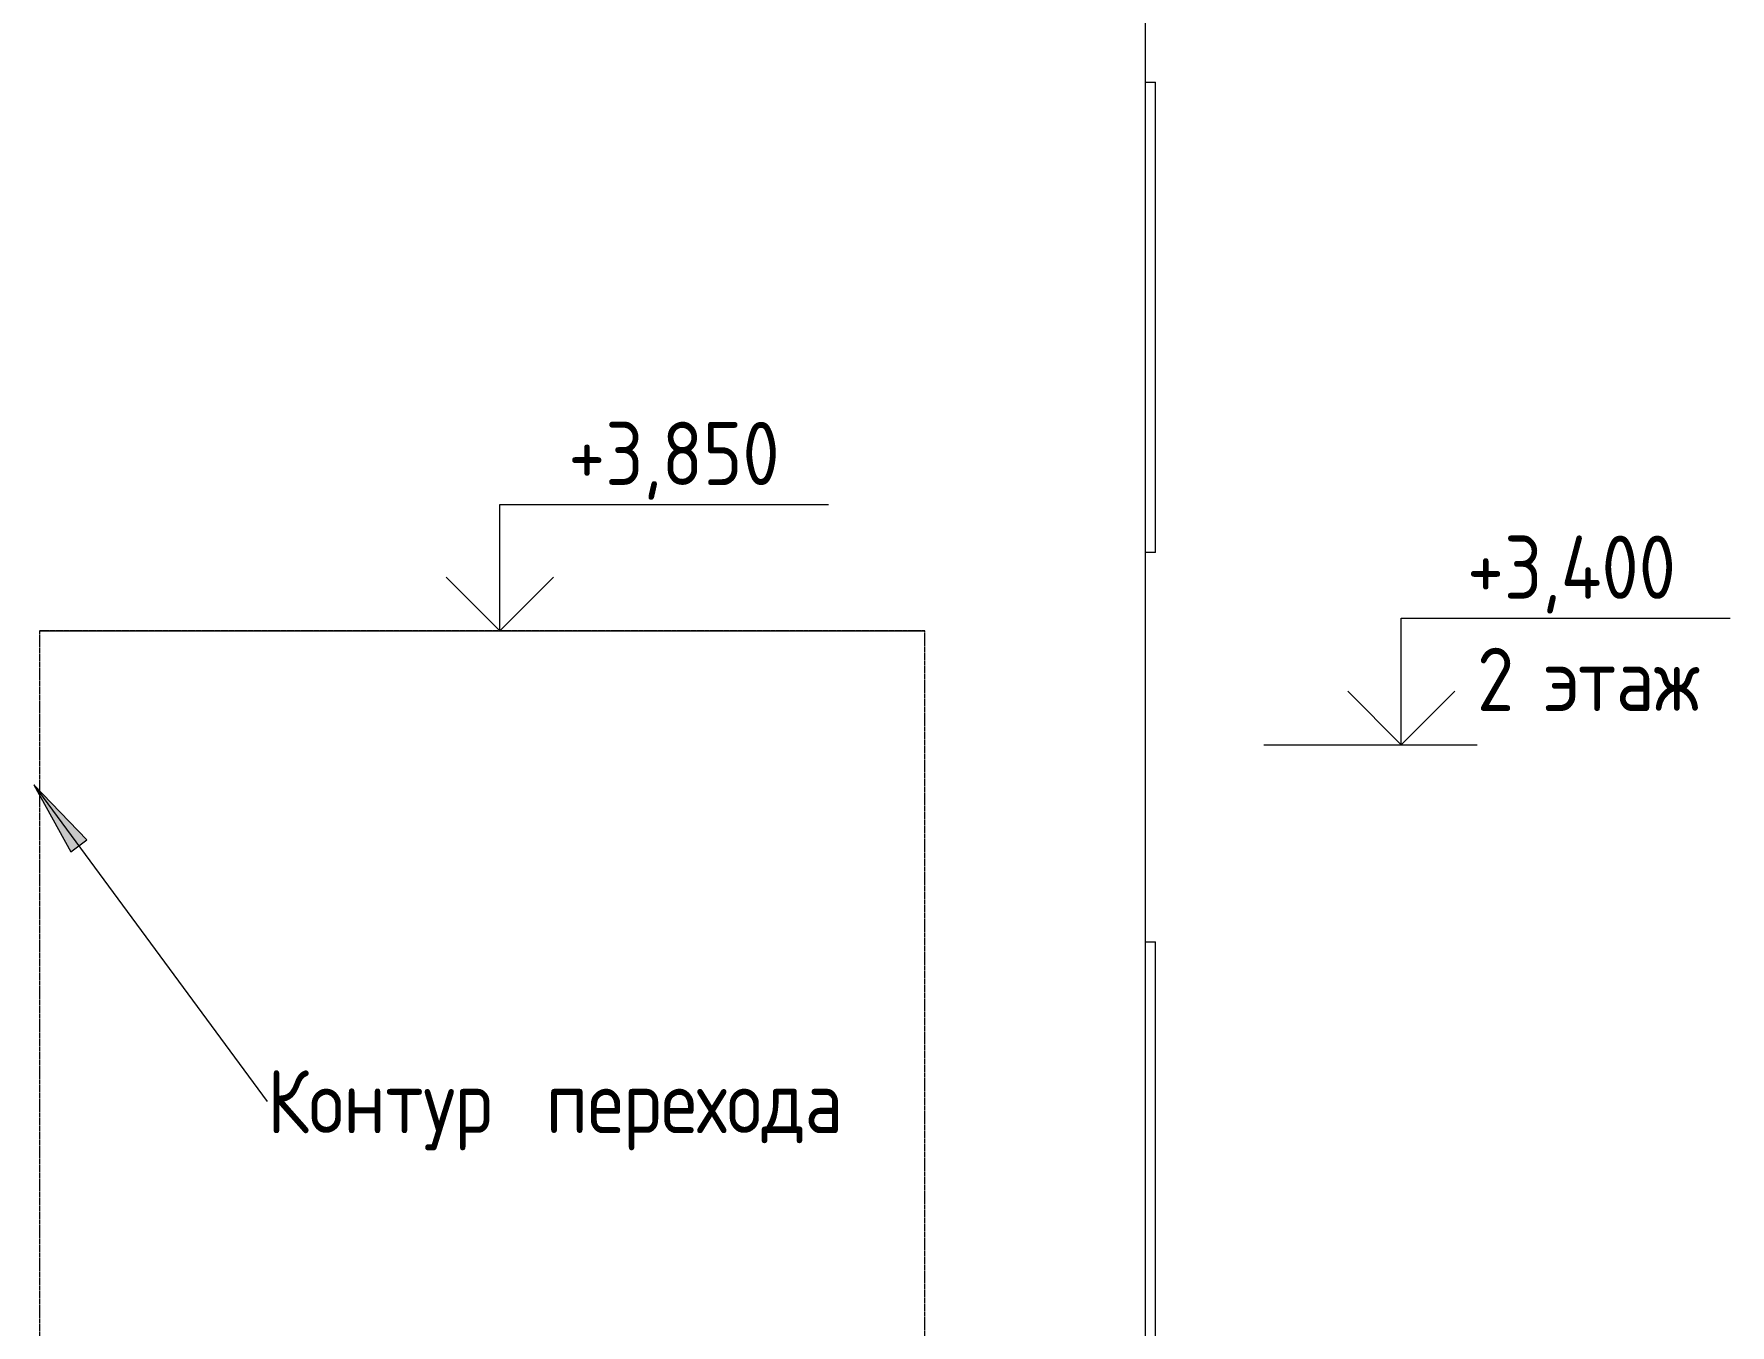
# Model space of a CAD drawing. Header units: millimetres. Extents: x -515342 to 330399, y -224905 to 507333.
# Drawn here: x 178843 to 185551, y 3173 to 8278 of the extents above; entities that cross this region are included whole.
import ezdxf

# ---------------------------------------------------------------- set-up
doc = ezdxf.new("R2010")
doc.units = ezdxf.units.MM
doc.linetypes.add('ASVP_Штриховая_ш3 п1_5', pattern=[4.5, 3, -1.5])
doc.layers.get('0').update_dxf_attribs({"lineweight": 0})
for name, color, linetype, lineweight in [('Аннотация', 7, 'Continuous', 0), ('Витраж', 7, 'Continuous', 0), ('Линии', 7, 'Continuous', 0), ('Отметки', 7, 'Continuous', 0), ('Перекрытие', 7, 'Continuous', 0), ('Стены внутренние', 7, 'Continuous', 0)]:
    doc.layers.add(name, color=color, linetype=linetype, lineweight=lineweight)
doc.styles.add('GOST Common_1', font='', dxfattribs={"width": 0.9, "height": 250})
doc.styles.add('GOST Common_2', font='', dxfattribs={"width": 0.9, "height": 250})
doc.styles.get('GOST Common_1').set_extended_font_data('GOST Common')
doc.styles.get('GOST Common_2').set_extended_font_data('GOST Common')

# ---------------------------------------------------------------- blocks, each defined once
blk = doc.blocks.new('Прямоугольный импост - АР_Откос_Металлический_50х330 Белый Левый-9898760-О_АР_Эскиз_Фасад 12-1 копия 1')
at = {"layer": 'Витраж'}
for p, q in [((475, 2620), (515, 2620)), ((515, 760), (515, 2620)), ((515, 760), (475, 760))]:
    blk.add_line(p, q, dxfattribs=at)
blk = doc.blocks.new('Прямоугольный импост - АР_Откос_Металлический_50х330 Коричневый Левый-V101-О_АР_Эскиз_Фасад 12-1 копия 1')
at = {"layer": 'Витраж'}
for p, q in [((475, 6020), (515, 6020)), ((515, 4160), (515, 6020)), ((515, 4160), (475, 4160))]:
    blk.add_line(p, q, dxfattribs=at)
blk = doc.blocks.new('СД_Люблино_Фасады_rvt-1-О_АР_Эскиз_Фасад 12-1 копия 1')
at = {"layer": 'Перекрытие'}
blk.add_line((-3897.7, 3850.8), (-397.7, 3850.8), dxfattribs=at)
at = {"layer": 'Стены внутренние'}
blk.add_line((475, 200), (475, 13470), dxfattribs=at)
at = {"layer": 'Витраж', "lineweight": 9}
for name in ['Прямоугольный импост - АР_Откос_Металлический_50х330 Коричневый Левый-V101-О_АР_Эскиз_Фасад 12-1 копия 1', 'Прямоугольный импост - АР_Откос_Металлический_50х330 Белый Левый-9898760-О_АР_Эскиз_Фасад 12-1 копия 1']:
    blk.add_blockref(name, (0, 0), dxfattribs=at)
blk = doc.blocks.new('Высотные отметки - Стрелка вверх-5091-О_АР_Эскиз_Фасад 12-1 копия 1')
at = {"layer": 'Аннотация'}
for p, q in [((-52632.9, -500), (-53932.9, -500)), ((-52632.9, -1000), (-52632.9, -500)), ((-52632.9, -1000), (-52845.1, -787.8)), ((-52632.9, -1000), (-52420.8, -787.8)), ((-52332.9, -1000), (-52932.9, -1000))]:
    blk.add_line(p, q, dxfattribs=at)

msp = doc.modelspace()

# ---------------------------------------------------------------- hatches: boundary and pattern name
at = {"layer": 'Аннотация'}
msp.add_hatch(color=256, dxfattribs=at).paths.add_polyline_path([(178843.3668, 5309.129), (178989.5512, 5044.195), (179053.1401, 5091.0577)])

# ---------------------------------------------------------------- linework, layer by layer
for p, q in [((178843.3668, 5309.129), (178989.5512, 5044.195)), ((179053.1401, 5091.0577), (178843.3668, 5309.129)), ((178843.3668, 5309.129), (179766.3421, 4056.7275)), ((178989.5512, 5044.195), (179053.1401, 5091.0577))]:
    msp.add_line(p, q, dxfattribs=at)
at = {"layer": 'Линии', "linetype": 'ASVP_Штриховая_ш3 п1_5'}
for p, q in [((182365.989, 5917.4958), (178865.989, 5917.4958)), ((178865.989, 5917.4958), (178865.989, 717.7355)), ((182365.989, 717.7355), (182365.989, 5917.4958))]:
    msp.add_line(p, q, dxfattribs=at)
at = {"layer": 'Линии'}
msp.add_line((183706.3864, 5467.7355), (184106.3864, 5467.7355), dxfattribs=at)
at = {"layer": 'Отметки'}
for p, q in [((179390.8396, 5917.4958), (180685.252, 5917.4958)), ((184106.3864, 5467.7355), (184250.7277, 5467.7355))]:
    msp.add_line(p, q, dxfattribs=at)

# ---------------------------------------------------------------- block references
msp.add_blockref('СД_Люблино_Фасады_rvt-1-О_АР_Эскиз_Фасад 12-1 копия 1', (182763.6864, 2067.7355))
at = {"layer": 'Отметки', "extrusion": (0, 0, -1)}
for p in [(-128052.3091, 6917.4531), (-131617.7848, 6467.6928)]:
    msp.add_blockref('Высотные отметки - Стрелка вверх-5091-О_АР_Эскиз_Фасад 12-1 копия 1', p, dxfattribs=at)

# ---------------------------------------------------------------- texts
at = {"layer": 'Аннотация', "char_height": 250, "attachment_point": 1}
for s, insert, width, style in [('2 ', (184550.008, 5850.8911), 320.675, 'GOST Common_2'), ('этаж', (184814.5913, 5850.8911), 1002.109375, 'GOST Common_2'), ('Контур', (179766.3421, 4181.7275), 1241.01225, 'GOST Common_1'), ('перехода', (180867.6702, 4181.7275), 1580.126062, 'GOST Common_1')]:
    msp.add_mtext(s, dxfattribs=dict(at, insert=insert, width=width, style=style))
at = {"layer": 'Отметки', "char_height": 250, "attachment_point": 1, "line_spacing_factor": 1.022761, "style": 'GOST Common_1'}
for s, insert, width in [('+3,850', (180956.5759, 6744.2029), 1028.822569), ('+3,400', (184510.7376, 6294.4426), 1055.976244)]:
    msp.add_mtext(s, dxfattribs=dict(at, insert=insert, width=width))

doc.saveas('drawing.dxf')
